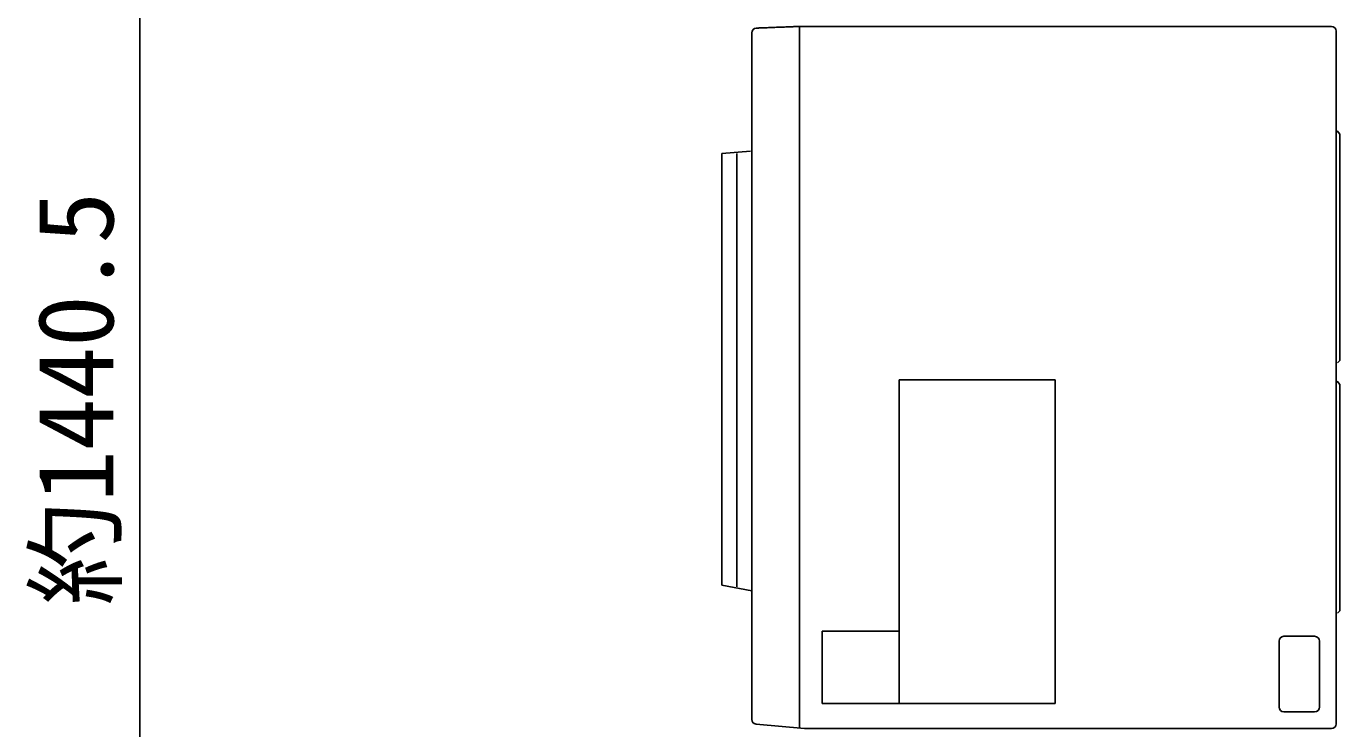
# Model space of a CAD drawing. Units: millimetres, scale not verified. Extents: x -62 to 63, y -117 to 117.
# Drawn here: x 8.24 to 49.82, y -1.88 to 20.35 of the extents above; entities that cross this region are included whole.
import ezdxf
from ezdxf.enums import TextEntityAlignment as Align

# ---------------------------------------------------------------- set-up
doc = ezdxf.new("R2010")
doc.units = ezdxf.units.MM
doc.header["$LTSCALE"] = 0.392359
doc.layers.add('0-2_GAIKEI', color=1, linetype='Continuous')
doc.layers.add('0-3_WAKU', color=3, linetype='Continuous')
doc.styles.add('ＭＳ ゴシック', font='')
doc.styles.get('ＭＳ ゴシック').set_extended_font_data('MS Gothic')

msp = doc.modelspace()

# ---------------------------------------------------------------- linework, layer by layer
at = {"layer": '0-2_GAIKEI', "color": 7}
for p, q in [((31.2065, 20.142), (31.2065, -1.579)), ((31.2065, 20.1346), (31.2065, 20.1415)), ((31.2065, 20.1346), (31.2065, 20.1415)), ((32.7191, 20.345), (31.3507, 20.2918)), ((32.7165, 20.3449), (32.7191, 20.345)), ((49.5565, 20.345), (32.7191, 20.345)), ((32.7191, 20.345), (32.7191, -1.8568)), ((49.7065, 20.195), (49.7065, -1.7212)), ((31.1711, 16.3941), (30.2565, 16.3234)), ((30.2565, 16.3234), (30.2565, 2.6665)), ((30.2565, 2.6665), (31.2065, 2.4897)), ((32.8741, -1.8712), (31.3426, -1.7283)), ((49.5565, -1.8712), (32.8741, -1.8712))]:
    msp.add_line(p, q, dxfattribs=at)
at = {"layer": '0-2_GAIKEI'}
for p, q in [((49.7419, 17.0422), (49.8193, 16.9359)), ((49.8193, 16.9359), (49.8193, 9.7736)), ((30.7339, 16.3234), (30.7339, 2.6134)), ((49.8193, 9.7736), (49.7486, 9.7028)), ((35.8766, 9.1676), (35.8766, -1.075)), ((40.8124, 9.1676), (35.8766, 9.1676)), ((40.8124, -1.075), (40.8124, 9.1676)), ((49.7419, 9.1213), (49.8193, 9.0151)), ((49.8193, 9.0151), (49.8193, 1.8528)), ((49.8193, 1.8528), (49.7486, 1.7821)), ((33.4355, 1.2071), (33.4355, -1.075)), ((35.8766, 1.2071), (33.4355, 1.2071)), ((35.8766, -1.075), (35.8766, 1.2071)), ((47.8972, 0.8979), (47.8972, -1.1904)), ((48.0472, 1.0479), (49.0258, 1.0479)), ((49.1758, 0.8979), (49.1758, -1.1904)), ((48.0472, -1.3404), (49.0258, -1.3404))]:
    msp.add_line(p, q, dxfattribs=at)
at = {"layer": '0-2_GAIKEI', "color": 7}
for points in [[(31.2065, 16.3986), (31.2065, 16.4055), (31.2065, 16.4257), (31.2065, 16.4586), (31.2065, 16.5034), (31.2065, 16.5594), (31.2065, 16.626), (31.2065, 16.7024), (31.2065, 16.7879), (31.2065, 16.8818), (31.2065, 16.9834), (31.2065, 17.0921), (31.2065, 17.2071), (31.2065, 17.3277), (31.2065, 17.4532), (31.2065, 17.5829), (31.2065, 17.7161), (31.2065, 17.8521), (31.2065, 17.9903), (31.2065, 18.1298), (31.2065, 18.27), (31.2065, 18.4103), (31.2065, 18.5498), (31.2065, 18.688), (31.2065, 18.824), (31.2065, 18.9572), (31.2065, 19.0869), (31.2065, 19.2124), (31.2065, 19.333), (31.2065, 19.448), (31.2065, 19.5567), (31.2065, 19.6583), (31.2065, 19.7522), (31.2065, 19.8377), (31.2065, 19.9141), (31.2065, 19.9807), (31.2065, 20.0367), (31.2065, 20.0815), (31.2065, 20.1144), (31.2065, 20.1346)], [(31.2065, 16.3986), (31.2065, 16.4055), (31.2065, 16.4257), (31.2065, 16.4586), (31.2065, 16.5034), (31.2065, 16.5594), (31.2065, 16.626), (31.2065, 16.7024), (31.2065, 16.7879), (31.2065, 16.8818), (31.2065, 16.9834), (31.2065, 17.0921), (31.2065, 17.2071), (31.2065, 17.3277), (31.2065, 17.4532), (31.2065, 17.5829), (31.2065, 17.7161), (31.2065, 17.8521), (31.2065, 17.9903), (31.2065, 18.1298), (31.2065, 18.27), (31.2065, 18.4103), (31.2065, 18.5498), (31.2065, 18.688), (31.2065, 18.824), (31.2065, 18.9572), (31.2065, 19.0869), (31.2065, 19.2124), (31.2065, 19.333), (31.2065, 19.448), (31.2065, 19.5567), (31.2065, 19.6583), (31.2065, 19.7522), (31.2065, 19.8377), (31.2065, 19.9141), (31.2065, 19.9807), (31.2065, 20.0367), (31.2065, 20.0815), (31.2065, 20.1144), (31.2065, 20.1346)], [(31.357, 20.2921), (31.3595, 20.2922), (31.3669, 20.2925), (31.3789, 20.2929), (31.3952, 20.2936), (31.4156, 20.2944), (31.4398, 20.2953), (31.4676, 20.2964), (31.4987, 20.2976), (31.5329, 20.2989), (31.5698, 20.3004), (31.6094, 20.3019), (31.6512, 20.3035), (31.6951, 20.3052), (31.7408, 20.307), (31.788, 20.3088), (31.8365, 20.3107), (31.886, 20.3126), (31.9362, 20.3146), (31.987, 20.3166), (32.038, 20.3185), (32.0891, 20.3205), (32.1399, 20.3225), (32.1901, 20.3244), (32.2396, 20.3264), (32.2881, 20.3283), (32.3353, 20.3301), (32.381, 20.3319), (32.4249, 20.3336), (32.4667, 20.3352), (32.5062, 20.3367), (32.5432, 20.3382), (32.5774, 20.3395), (32.6085, 20.3407), (32.6363, 20.3418), (32.6605, 20.3427), (32.6809, 20.3435), (32.6972, 20.3441), (32.7092, 20.3446), (32.7165, 20.3449)]]:
    msp.add_lwpolyline(points, dxfattribs=at)
at = {"layer": '0-2_GAIKEI'}
msp.add_lwpolyline([(33.4355, -1.075), (35.8766, -1.075), (40.8124, -1.075)], dxfattribs=at)
at = {"layer": '0-2_GAIKEI', "color": 7}
for centre, start, end in [((31.3565, 20.142), 92.22468, 180), ((49.5565, 20.195), 0, 90), ((31.3565, -1.579), 180, 264.66898), ((49.5565, -1.7212), 270, 0)]:
    msp.add_arc(centre, 0.15, start, end, dxfattribs=at)
at = {"layer": '0-2_GAIKEI'}
for centre, start, end in [((48.0472, 0.8979), 90, 180), ((49.0258, 0.8979), 0, 90), ((48.0472, -1.1904), 180, 270), ((49.0258, -1.1904), 270, 0)]:
    msp.add_arc(centre, 0.15, start, end, dxfattribs=at)
at = {"layer": '0-3_WAKU'}
msp.add_line((11.8324, 42.4238), (11.8324, -25.5657), dxfattribs=at)

# ---------------------------------------------------------------- texts
at = {"layer": '0-3_WAKU', "style": 'ＭＳ ゴシック'}
msp.add_text('約1440.5', height=2.405, rotation=90, dxfattribs=at).set_placement((11.7229, 2.0151), align=Align.BOTTOM_LEFT)

doc.saveas('drawing.dxf')
